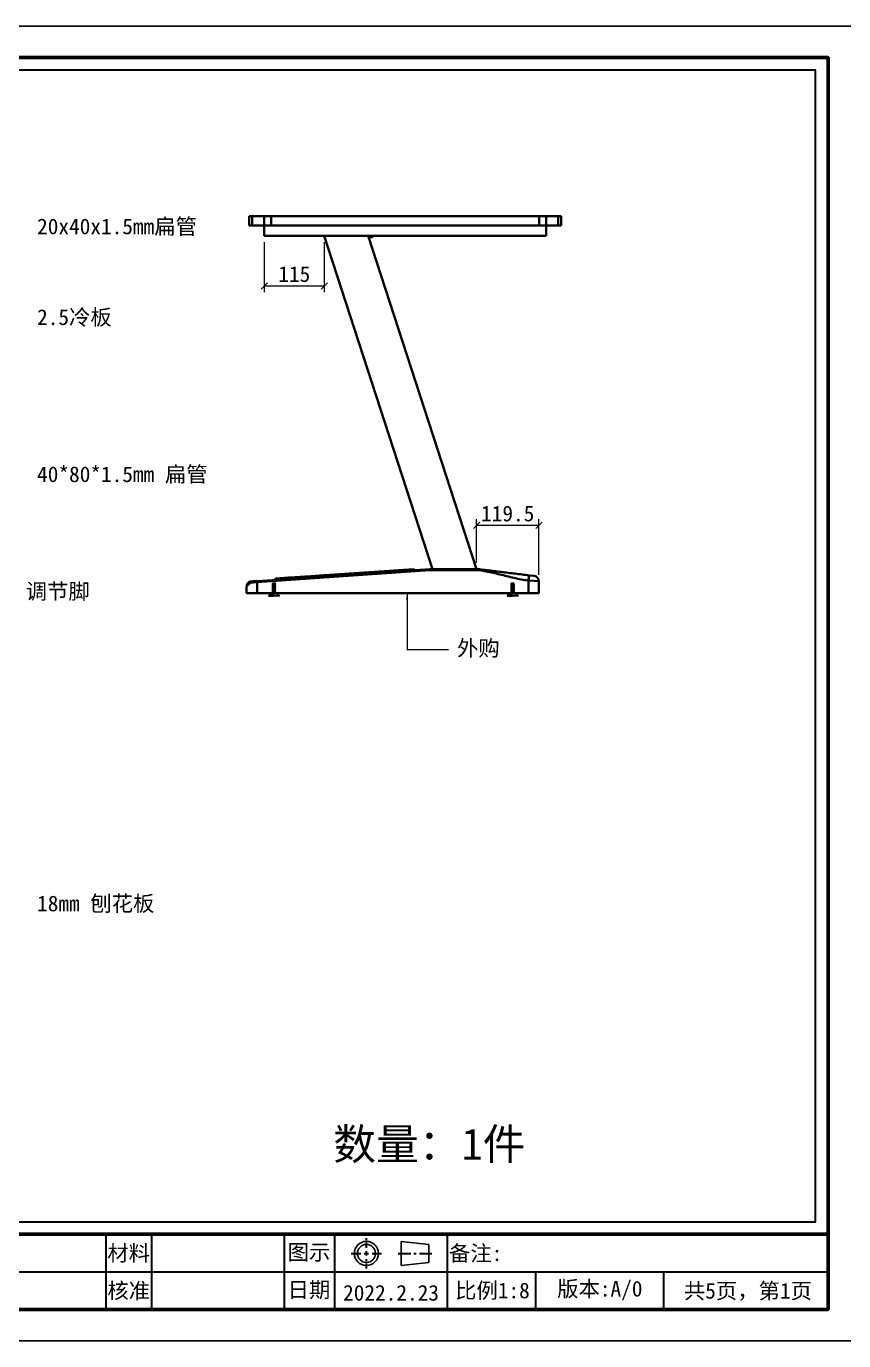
# Model space of a CAD drawing. Header units: inches. Extents: x 15389 to 49212, y -27129 to 13207.
# Drawn here: x 31273 to 32839, y 10687 to 13207 of the extents above; entities that cross this region are included whole.
import ezdxf

# ---------------------------------------------------------------- set-up
doc = ezdxf.new("R2010")
doc.units = ezdxf.units.IN
doc.header["$MEASUREMENT"] = 0
doc.linetypes.add('CENTER2', pattern=[28.575, 19.05, -3.175, 3.175, -3.175])
for name, color, linetype, lineweight in [('05常规标注', 42, 'Continuous', 13), ('图框', 5, 'Continuous', 60), ('粗实线', 7, 'Continuous', 35), ('轮廓线', 7, 'Continuous', 30)]:
    doc.layers.add(name, color=color, linetype=linetype, lineweight=lineweight)
doc.layers.add('OBJ', color=1, linetype='Continuous')
doc.styles.add('ee', font='simfang.ttf')
doc.styles.add('宋体', font='')
doc.styles.add('样式 1', font='')
doc.styles.get('宋体').set_extended_font_data('SimSun')
doc.styles.get('样式 1').set_extended_font_data('SimSun')
doc.dimstyles.new('1-12', dxfattribs={"dimscale": 12, "dimtxt": 2.5, "dimasz": 1, "dimexe": 1, "dimexo": 1, "dimtad": 1, "dimdec": 1, "dimdsep": 46, "dimtxsty": '宋体', "dimblk": 'OBLIQUE', "dimcen": 2.5, "dimclrd": 3, "dimclre": 3, "dimclrt": 256, "dimadec": 0, "dimazin": 0, "dimtfac": 1, "dimtdec": 1, "dimtmove": 1, "dimatfit": 3, "dimfxl": 2, "dimlwd": 9, "dimlwe": 9, "dimarcsym": 1})

# ---------------------------------------------------------------- blocks, each defined once
blk = doc.blocks.new('_Oblique')
at = {"color": 0, "linetype": 'ByBlock', "lineweight": -2}
blk.add_line((-0.5, -0.5), (0.5, 0.5), dxfattribs=at)
blk = doc.blocks.new('*D5')
at = {"color": 3, "linetype": 'Continuous', "lineweight": 9, "transparency": 16777216}
for p, q in [((31729.2, 12793.3), (31729.2, 12697.4)), ((31844.2, 12793.3), (31844.2, 12697.4)), ((31729.2, 12709.4), (31844.2, 12709.4))]:
    blk.add_line(p, q, dxfattribs=at)
at = {"layer": 'Defpoints', "color": 0, "transparency": 16777216}
for p in [(31729.2, 12805.3), (31844.2, 12805.3), (31844.2, 12709.4)]:
    blk.add_point(p, dxfattribs=at)
at = {"color": 3, "lineweight": 9, "transparency": 16777216, "xscale": 12, "yscale": 12, "zscale": 12, "rotation": 180}
blk.add_blockref('_Oblique', (31729.2, 12709.4), dxfattribs=at)
at = {"color": 3, "lineweight": 9, "transparency": 16777216, "xscale": 12, "yscale": 12, "zscale": 12}
blk.add_blockref('_Oblique', (31844.2, 12709.4), dxfattribs=at)
at = {"transparency": 16777216, "insert": (31786.7, 12731.9), "char_height": 30, "attachment_point": 5, "style": '宋体'}
blk.add_mtext('115', dxfattribs=at)
blk = doc.blocks.new('*D6')
at = {"color": 3, "linetype": 'Continuous', "lineweight": 9, "transparency": 16777216}
for p, q in [((32136, 12178.3), (32136, 12262.4)), ((32255.4, 12250.4), (32136, 12250.4)), ((32255.4, 12155.4), (32255.4, 12262.4))]:
    blk.add_line(p, q, dxfattribs=at)
at = {"layer": 'Defpoints', "color": 0, "transparency": 16777216}
for p in [(32136, 12250.4), (32136, 12166.3), (32255.4, 12143.4)]:
    blk.add_point(p, dxfattribs=at)
at = {"color": 3, "lineweight": 9, "transparency": 16777216, "xscale": 12, "yscale": 12, "zscale": 12, "rotation": 180}
blk.add_blockref('_Oblique', (32136, 12250.4), dxfattribs=at)
at = {"color": 3, "lineweight": 9, "transparency": 16777216, "xscale": 12, "yscale": 12, "zscale": 12}
blk.add_blockref('_Oblique', (32255.4, 12250.4), dxfattribs=at)
at = {"transparency": 16777216, "insert": (32195.7, 12272.9), "char_height": 30, "attachment_point": 5, "style": '宋体'}
blk.add_mtext('119.5', dxfattribs=at)
blk = doc.blocks.new('A$C1186033E')
for p, q in [((0, 3.1), (0, 1.2)), ((12.5, 3.1), (0, 3.1)), ((6.2, 6.9), (18.8, 6.9)), ((6.2, 6.2), (6.2, 6.9)), ((6.2, 6.2), (18.8, 6.2)), ((12.5, 3.1), (25, 3.1)), ((18.8, 6.2), (18.8, 6.9)), ((25, 3.1), (25, 1.2)), ((1.2, 0), (12.4, 0)), ((23.7, 0), (12.6, 0))]:
    blk.add_line(p, q)
at = {"color": 6, "linetype": 'ByBlock', "lineweight": 5}
blk.add_line((15.8, 6.9), (9.2, 6.9), dxfattribs=at)
for centre, radius, start, end in [((0.2, 10.5), 7.35, 268.3552, 324.9511), ((1.2, 1.2), 1.25, 180, 270), ((24.8, 10.5), 7.35, 215.0489, 271.6448), ((23.7, 1.2), 1.25, 270, 0)]:
    blk.add_arc(centre, radius, start, end)
at = {"layer": 'OBJ', "color": 6, "lineweight": 5}
for p, q in [((9.2, 30.7), (10.1, 31.9)), ((14.9, 31.9), (10.1, 31.9)), ((15.8, 30.7), (14.9, 31.9)), ((8.7, 24.2), (8.3, 23.6)), ((8.3, 23.6), (8.9, 23.4)), ((8.7, 22.4), (8.3, 21.9)), ((8.3, 21.9), (8.9, 21.7)), ((8.8, 29.3), (8.4, 28.8)), ((8.4, 28.8), (9, 28.5)), ((8.8, 27.5), (8.4, 27)), ((8.4, 27), (9, 26.8)), ((8.8, 25.9), (8.4, 25.4)), ((8.4, 25.4), (9, 25.2)), ((8.8, 20.7), (8.4, 20.2)), ((8.4, 20.2), (9, 20)), ((8.8, 19), (8.4, 18.5)), ((8.4, 18.5), (9, 18.3)), ((8.8, 17.4), (8.4, 16.9)), ((8.4, 16.9), (9, 16.7)), ((8.8, 15.7), (8.4, 15.2)), ((8.4, 15.2), (9, 15)), ((8.8, 14), (8.4, 13.5)), ((8.4, 13.5), (9, 13.2)), ((8.8, 12.4), (8.4, 11.9)), ((8.4, 11.9), (9, 11.7)), ((8.8, 10.8), (8.4, 10.3)), ((8.4, 10.3), (9, 10.1)), ((8.8, 9.2), (8.4, 8.7)), ((8.4, 8.7), (9, 8.5)), ((8.8, 7.7), (8.4, 7.2)), ((8.4, 7.2), (9, 6.9)), ((15.7, 26), (8.7, 24.2)), ((15.7, 24.3), (8.7, 22.4)), ((14.5, 30.7), (8.8, 29.3)), ((15.8, 29.4), (8.8, 27.5)), ((15.8, 27.8), (8.8, 25.9)), ((15.8, 22.6), (8.8, 20.7)), ((15.8, 20.9), (8.8, 19)), ((15.8, 19.3), (8.8, 17.4)), ((15.8, 17.6), (8.8, 15.7)), ((15.8, 15.9), (8.8, 14)), ((15.8, 14.3), (8.8, 12.4)), ((15.8, 12.7), (8.8, 10.8)), ((15.8, 11.1), (8.8, 9.2)), ((15.8, 9.5), (8.8, 7.7)), ((8.9, 23.4), (15.9, 25.3)), ((8.9, 21.7), (15.9, 23.6)), ((9, 28.5), (15.8, 30.4)), ((9, 26.8), (16, 28.7)), ((9, 25.2), (16, 27.1)), ((9, 20), (16, 21.9)), ((9, 18.3), (16, 20.1)), ((9, 16.7), (16, 18.6)), ((9, 15), (16, 16.9)), ((9, 13.2), (16, 15.1)), ((9, 11.7), (16, 13.5)), ((9, 10.1), (16, 12)), ((9, 8.5), (16, 10.4)), ((9, 6.9), (16, 8.8)), ((9.2, 6.9), (9.2, 30.9)), ((9.3, 30.9), (9.2, 30.9)), ((15.8, 30.7), (9.2, 30.7)), ((9.2, 30.2), (11.6, 30.7)), ((15.8, 8), (11.7, 6.9)), ((14.7, 6.9), (16, 7.2)), ((16.3, 25.8), (15.7, 26)), ((16.3, 24.1), (15.7, 24.3)), ((15.8, 6.9), (15.8, 30.7)), ((16.4, 29.2), (15.8, 29.4)), ((16.4, 27.6), (15.8, 27.8)), ((16.4, 22.4), (15.8, 22.6)), ((16.4, 20.6), (15.8, 20.9)), ((16.4, 19.1), (15.8, 19.3)), ((16.4, 17.4), (15.8, 17.6)), ((16.4, 15.6), (15.8, 15.9)), ((16.4, 14), (15.8, 14.3)), ((16.4, 12.5), (15.8, 12.7)), ((16.4, 10.9), (15.8, 11.1)), ((16.4, 9.3), (15.8, 9.5)), ((16.4, 7.7), (15.8, 8)), ((15.9, 25.3), (16.3, 25.8)), ((15.9, 23.6), (16.3, 24.1)), ((16, 28.7), (16.4, 29.2)), ((16, 27.1), (16.4, 27.6)), ((16, 21.9), (16.4, 22.4)), ((16, 20.1), (16.4, 20.6)), ((16, 18.6), (16.4, 19.1)), ((16, 16.9), (16.4, 17.4)), ((16, 15.1), (16.4, 15.6)), ((16, 13.5), (16.4, 14)), ((16, 12), (16.4, 12.5)), ((16, 10.4), (16.4, 10.9)), ((16, 8.8), (16.4, 9.3)), ((16, 7.2), (16.4, 7.7))]:
    blk.add_line(p, q, dxfattribs=at)

msp = doc.modelspace()

# ---------------------------------------------------------------- linework, layer by layer
at = {"color": 14, "lineweight": 25}
for p, q in [((31991.57, 10877.66), (31991.57, 10831.58)), ((32044.37, 10871.9), (31991.57, 10877.66)), ((32044.37, 10871.9), (32044.37, 10837.34)), ((32044.37, 10837.34), (31991.57, 10831.58))]:
    msp.add_line(p, q, dxfattribs=at)
for radius in [23.04, 17.28]:
    msp.add_circle((31924.89, 10854.62), radius, dxfattribs=at)
at = {"layer": 'Defpoints'}
msp.add_lwpolyline([(29305.38, 10687.25), (32869.38, 10687.25), (32869.38, 13207.25), (29305.38, 13207.25)], close=True, dxfattribs=at)
at = {"layer": '图框', "color": 32}
msp.add_lwpolyline([(29545.38, 13147.25), (32809.38, 13147.25), (32809.38, 10747.25), (29545.38, 10747.25)], close=True, dxfattribs=at)
msp.add_lwpolyline([(29545.38, 10891.25), (32809.38, 10891.25)], dxfattribs=at)
at = {"layer": '粗实线'}
for p, q in [((31700.21, 12843.29), (31700.21, 12825.29)), ((31700.21, 12843.29), (31705.78, 12843.29)), ((31705.78, 12843.29), (31705.78, 12825.29)), ((31705.78, 12843.29), (31729.06, 12843.29)), ((31729.06, 12843.29), (31729.06, 12825.29)), ((31729.06, 12843.29), (31742.5, 12843.29)), ((31742.5, 12843.29), (31742.5, 12825.29)), ((31742.5, 12843.29), (32255.93, 12843.29)), ((32255.93, 12843.29), (32255.93, 12825.29)), ((32255.93, 12843.29), (32269.36, 12843.29)), ((32269.36, 12843.29), (32269.36, 12825.29)), ((32269.36, 12843.29), (32292.65, 12843.29)), ((32292.65, 12843.29), (32292.65, 12825.29)), ((32292.65, 12843.29), (32298.21, 12843.29)), ((32298.21, 12843.29), (32298.21, 12825.29)), ((31700.21, 12825.29), (31705.78, 12825.29)), ((31705.78, 12825.29), (31729.06, 12825.29)), ((31729.06, 12825.29), (31742.5, 12825.29)), ((31729.21, 12825.29), (31729.21, 12805.29)), ((31729.21, 12805.29), (32269.21, 12805.29)), ((31742.5, 12825.29), (32255.93, 12825.29)), ((31844.21, 12805.29), (31928.33, 12805.29)), ((32051.84, 12166.29), (31844.21, 12805.29)), ((31928.33, 12805.29), (32135.95, 12166.29)), ((31936.71, 12802.79), (31929.14, 12802.79)), ((31936.71, 12802.79), (31936.71, 12805.29)), ((32255.93, 12825.29), (32269.36, 12825.29)), ((32269.21, 12805.29), (32269.21, 12825.29)), ((32269.36, 12825.29), (32292.65, 12825.29)), ((32292.65, 12825.29), (32298.21, 12825.29)), ((31715.42, 12141.65), (32046.49, 12164.29)), ((32046.42, 12166.29), (31716.69, 12143.75)), ((31751.44, 12148.63), (31749.12, 12145.96)), ((31752.14, 12148.68), (31751.44, 12148.63)), ((31752.14, 12148.68), (31751.58, 12146.13)), ((31775.59, 12150.28), (31752.14, 12148.68)), ((31779.42, 12150.54), (31775.59, 12150.28)), ((31775.59, 12150.28), (31779.61, 12148.05)), ((31779.42, 12150.54), (31779.1, 12148.33)), ((31807.15, 12152.44), (31779.42, 12150.54)), ((31810.84, 12152.69), (31807.15, 12152.44)), ((31811.46, 12150.23), (31807.15, 12152.44)), ((31810.45, 12150.74), (31810.84, 12152.69)), ((31842.75, 12154.87), (31810.84, 12152.69)), ((31846.98, 12152.65), (31842.75, 12154.87)), ((31844.52, 12154.99), (31842.8, 12154.87)), ((32015.82, 12166.71), (31844.52, 12154.99)), ((31844.59, 12153.91), (31844.52, 12154.99)), ((32018.49, 12164.38), (32015.82, 12166.71)), ((32046.42, 12166.29), (32046.49, 12164.29)), ((32051.84, 12166.29), (32046.42, 12166.29)), ((32046.49, 12164.29), (32141.3, 12164.29)), ((32135.95, 12166.29), (32051.84, 12166.29)), ((32141.42, 12166.29), (32135.95, 12166.29)), ((32246.64, 12153.37), (32236.64, 12154.6)), ((31695.42, 12132.95), (31695.42, 12120.29)), ((31715.42, 12120.29), (31715.42, 12141.65)), ((32235.42, 12144.67), (32235.42, 12120.29)), ((32235.42, 12144.67), (32255.42, 12143.44)), ((32255.42, 12120.29), (32255.42, 12143.44)), ((31695.42, 12120.29), (31715.42, 12120.29)), ((32235.42, 12120.29), (31715.42, 12120.29)), ((32235.42, 12120.29), (32255.42, 12120.29))]:
    msp.add_line(p, q, dxfattribs=at)
msp.add_arc((32245.42, 12143.44), 10, 359.97998, 82.99873, dxfattribs=at)
for points, knots in [([(32141.3, 12164.29), (32141.3, 12164.3), (32141.31, 12164.45), (32141.33, 12164.82), (32141.37, 12165.38), (32141.4, 12165.88), (32141.42, 12166.23), (32141.42, 12166.27), (32141.42, 12166.29)], [0, 0, 0, 0, 0.0081611, 0.1425506, 0.3572863, 0.571642, 0.7858179, 1, 1, 1, 1]), ([(32141.3, 12164.29), (32145.73, 12163.65), (32154.6, 12162.37), (32167.76, 12159.51), (32180.87, 12156.31), (32194.17, 12152.9), (32207.69, 12149.6), (32221.48, 12146.61), (32230.78, 12145.32), (32235.42, 12144.67)], [0, 0, 0, 0, 0.1394983, 0.2794152, 0.4197604, 0.5602824, 0.7073156, 0.8538795, 1, 1, 1, 1]), ([(32236.64, 12154.6), (32232.2, 12155.14), (32223.29, 12156.24), (32209.96, 12157.87), (32196.64, 12159.51), (32183.11, 12161.17), (32169.38, 12162.86), (32155.41, 12164.57), (32146.08, 12165.72), (32141.42, 12166.29)], [0, 0, 0, 0, 0.1394741, 0.2793443, 0.4196567, 0.560177, 0.7072421, 0.8538539, 1, 1, 1, 1]), ([(32236.64, 12154.6), (32236.64, 12154.57), (32236.63, 12154.5), (32236.56, 12153.95), (32236.45, 12153.03), (32236.29, 12151.74), (32236.1, 12150.15), (32235.88, 12148.37), (32235.65, 12146.52), (32235.5, 12145.28), (32235.42, 12144.67)], [0, 0, 0, 0, 0.116516, 0.2400113, 0.3686408, 0.5, 0.6313592, 0.7599887, 0.883484, 1, 1, 1, 1]), ([(31695.91, 12133.67), (31695.87, 12133.61), (31695.66, 12133.34), (31695.48, 12133.05), (31695.44, 12132.98), (31695.42, 12132.95)], [0, 0, 0, 0, 0.1289825, 0.5836434, 1, 1, 1, 1]), ([(31695.42, 12132.95), (31695.44, 12132.98), (31695.48, 12133.04), (31695.68, 12133.35), (31695.86, 12133.6), (31695.9, 12133.65)], [0, 0, 0, 0, 0.4172264, 0.872887, 1, 1, 1, 1]), ([(31700.09, 12141.37), (31699.92, 12141.27), (31699.18, 12140.86), (31698.08, 12139.81), (31696.88, 12138.27), (31696.01, 12136.54), (31695.72, 12135.31), (31695.58, 12134.7)], [0, 0, 0, 0, 0.0701604, 0.3069722, 0.543784, 0.7761222, 1, 1, 1, 1]), ([(31703.58, 12142.85), (31702.74, 12142.68), (31700.85, 12142.29), (31698.36, 12140.21), (31696.44, 12137.19), (31696.07, 12134.82), (31695.89, 12133.63)], [0, 0, 0, 0, 0.1953014, 0.4405699, 0.7174919, 1, 1, 1, 1]), ([(31695.9, 12133.65), (31695.93, 12133.7), (31696.04, 12133.85), (31696.28, 12134.17), (31696.63, 12134.61), (31697.06, 12135.13), (31697.63, 12135.81), (31698.43, 12136.66), (31699.41, 12137.6), (31700.43, 12138.45), (31701.54, 12139.26), (31702.79, 12140), (31704.01, 12140.54), (31704.92, 12140.81), (31705.54, 12140.94), (31706.22, 12141.05), (31706.98, 12141.14), (31707.87, 12141.2), (31709.05, 12141.26), (31710.68, 12141.36), (31712.86, 12141.5), (31714.51, 12141.6), (31715.42, 12141.65)], [0, 0, 0, 0, 0.01801298, 0.05735942, 0.09861751, 0.14186244, 0.19121839, 0.2560747, 0.33336765, 0.39810565, 0.44504717, 0.522285, 0.58901603, 0.61265626, 0.63817495, 0.66563756, 0.69509658, 0.72659448, 0.76786427, 0.82719529, 0.9045781, 1, 1, 1, 1]), ([(31716.69, 12143.75), (31715.46, 12143.66), (31713.81, 12143.55), (31711.79, 12143.41), (31710.59, 12143.33), (31709.34, 12143.24), (31708.12, 12143.16), (31707.02, 12143.08), (31705.9, 12143.01), (31705.05, 12142.95), (31704.39, 12142.9), (31703.64, 12142.85), (31703.28, 12142.83), (31703.24, 12142.83), (31703.26, 12142.83), (31703.32, 12142.83), (31703.43, 12142.84), (31703.53, 12142.85), (31703.58, 12142.85)], [0, 0, 0, 0, 0.1673981, 0.2229344, 0.2787379, 0.3350705, 0.4003041, 0.455991, 0.5029581, 0.5858166, 0.6287942, 0.6735473, 0.8277959, 0.8603965, 0.8938165, 0.9281607, 0.9635257, 1, 1, 1, 1])]:
    msp.add_open_spline(points, degree=3, knots=knots, dxfattribs=at)
msp.add_open_spline([(31715.42, 12141.65), (31715.52, 12141.93), (31715.72, 12142.47), (31716.03, 12143.16), (31716.35, 12143.64), (31716.58, 12143.71), (31716.69, 12143.75)], degree=3, dxfattribs=at)
at = {"layer": '轮廓线'}
for p, q in [((31426.16, 10747.25), (31426.16, 10891.25)), ((31513.87, 10747.25), (31513.87, 10891.25)), ((31768.14, 10747.25), (31768.14, 10891.25)), ((31864.14, 10747.25), (31864.14, 10891.25)), ((32080.14, 10819.25), (32080.14, 10891.25)), ((30388.14, 10819.25), (32809.38, 10819.25)), ((32080.14, 10747.25), (32080.14, 10819.25)), ((32249.34, 10747.25), (32249.34, 10819.25)), ((32494.95, 10747.25), (32494.95, 10819.25))]:
    msp.add_line(p, q, dxfattribs=at)
at = {"layer": '轮廓线', "color": 4, "linetype": 'CENTER2', "ltscale": 0.5}
for p, q in [((31924.89, 10865.47), (31924.89, 10883.66)), ((31924.89, 10850.36), (31924.89, 10858.88)), ((31924.89, 10825.58), (31924.89, 10843.77))]:
    msp.add_line(p, q, dxfattribs=at)
at = {"layer": '轮廓线', "color": 4, "linetype": 'CENTER2'}
for p, q in [((31895.85, 10854.62), (31914.04, 10854.62)), ((31920.63, 10854.62), (31929.15, 10854.62)), ((31935.74, 10854.62), (31953.93, 10854.62))]:
    msp.add_line(p, q, dxfattribs=at)
at = {"layer": '轮廓线', "color": 4}
for p, q in [((31985.57, 10854.62), (32009.76, 10854.62)), ((32015.76, 10854.62), (32020.42, 10854.62)), ((32026.42, 10854.62), (32050.37, 10854.62))]:
    msp.add_line(p, q, dxfattribs=at)
at = {"layer": '轮廓线', "color": 7}
msp.add_lwpolyline([(29569.38, 10915.25), (32785.38, 10915.25), (32785.38, 13123.25), (29569.38, 13123.25)], close=True, dxfattribs=at)

# ---------------------------------------------------------------- block references
at = {"layer": '05常规标注', "xscale": -0.8068060096311926, "yscale": 0.8068060096311926, "zscale": 0.8068060096311926}
for p in [(31757.89, 12114.4), (32215.12, 12114.4)]:
    msp.add_blockref('A$C1186033E', p, dxfattribs=at)

# ---------------------------------------------------------------- texts
at = {"color": 7, "lineweight": 15, "width": 627.26, "attachment_point": 4, "style": 'ee'}
for s, insert, char_height in [('20x40x1.5mm扁管', (31294, 12821.92), 30), ('2.5冷板', (31294, 12647.93), 30), ('40*80*1.5mm 扁管', (31294, 12346.8), 30), ('调节脚', (31272.23, 12122.32), 30), ('\\P外购', (32098.64, 12038.41), 30), ('18mm 刨花板', (31294, 11523.9), 30), ('\\P数量：1件', (31861.56, 11110.82), 60)]:
    msp.add_mtext(s, dxfattribs=dict(at, insert=insert, char_height=char_height))
at = {"layer": '轮廓线', "char_height": 30, "attachment_point": 5, "style": '样式 1'}
for s, insert, width in [('{\\fSimSun|b1|i0|c134|p2;材料}', (31469.48, 10853.56), 224.6594), ('{\\fSimSun|b1|i0|c134|p2;图示}', (31814.98, 10855.25), 224.6594), ('{\\fSimSun|b1|i0|c134|p2;备注:}', (32134.22, 10853.36), 224.6594), ('{\\fSimSun|b1|i0|c134|p2;核准}', (31469.48, 10781.56), 224.6594), ('{\\fSimSun|b1|i0|c134|p2;日期}', (31814.98, 10783.25), 224.6594), ('{\\fSimSun|b1|i0|c134|p2;2022.2.23}', (31972.14, 10778.9), 216), ('{\\fSimSun|b1|i0|c134|p2;比例1:8}', (32166.4, 10781.91), 203.2229), ('{\\fSimSun|b1|i0|c134|p2;版本:A/0}', (32372.15, 10783.25), 245.6073), ('{\\fSimSun|b1|i0|c134|p2;共5页，第1页}', (32655.87, 10780.77), 345.0581)]:
    msp.add_mtext(s, dxfattribs=dict(at, insert=insert, width=width))

# ---------------------------------------------------------------- dimensions: what is measured, and where the dimension line sits
at = {"color": 1}
for base, p1, p2, picture, middle in [((31844.21, 12709.37), (31729.21, 12805.29), (31844.21, 12805.29), '*D5', (31786.71, 12731.87)), ((32135.95, 12250.4), (32255.42, 12143.44), (32135.95, 12166.29), '*D6', (32195.69, 12272.9))]:
    dim = msp.add_linear_dim(base=base, p1=p1, p2=p2, dimstyle='1-12', dxfattribs=at)
    dim.commit()
    dim.dimension.update_dxf_attribs({"geometry": picture, "text_midpoint": middle})

# ---------------------------------------------------------------- leaders
msp.add_leader([(32002.94, 12120.29), (32002.94, 12012.14), (32082.16, 12012.14)], dimstyle='1-12', dxfattribs=at)

doc.saveas('drawing.dxf')
